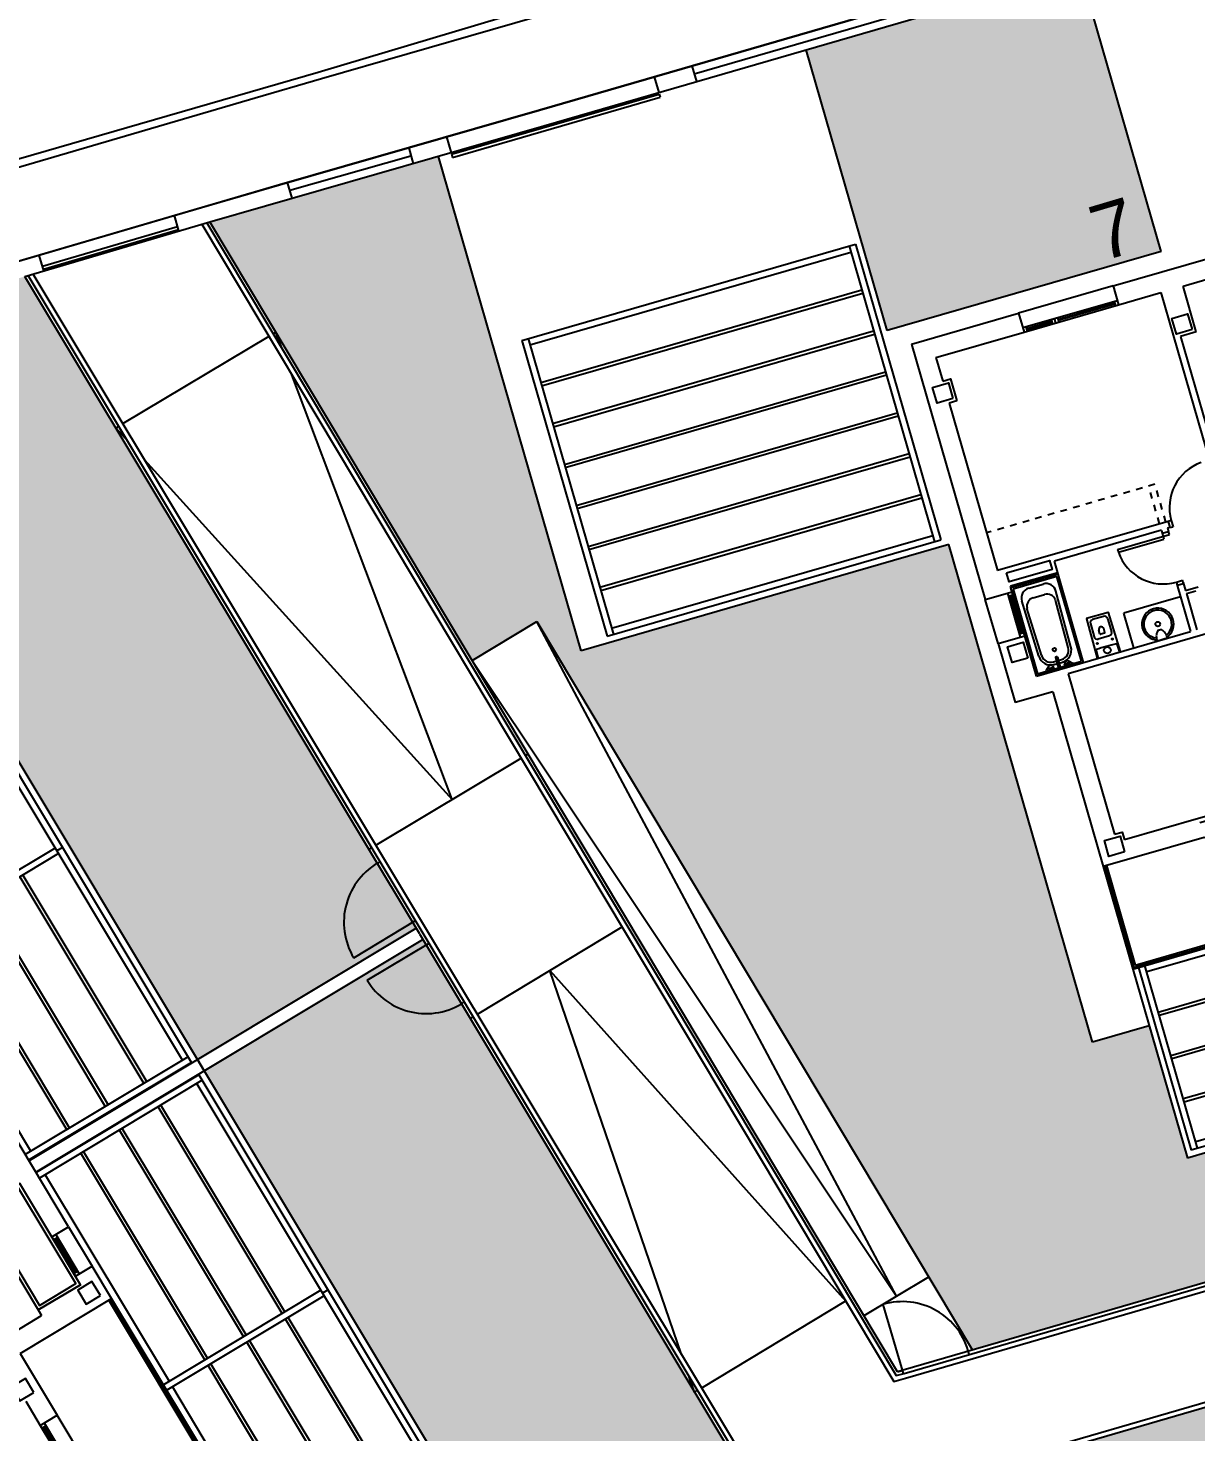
# Model space of a CAD drawing. Header units: millimetres. Extents: x 441061 to 442903, y 4515148 to 4515613.
# Drawn here: x 441783.35 to 441801.17, y 4515569.66 to 4515591.08 of the extents above; entities that cross this region are included whole.
import ezdxf
from ezdxf.enums import TextEntityAlignment as Align

# ---------------------------------------------------------------- set-up
doc = ezdxf.new("R2010")
doc.units = ezdxf.units.MM
doc.linetypes.add('RAYITAS', pattern=[0.375, 0.25, -0.125])
doc.layers.add('01_cesped', color=7, linetype='Continuous', true_color=0x659a66)
for name, color, linetype in [('01_cotas', 254, 'Continuous'), ('01_mono PRIMERA', 2, 'Continuous'), ('01_piscinas', 254, 'Continuous'), ('01_proyección', 4, 'RAYITAS'), ('01_PÉRGOLAS', 254, 'Continuous')]:
    doc.layers.add(name, color=color, linetype=linetype)
doc.styles.add('Estilo1', font='swissel.ttf')

# ---------------------------------------------------------------- blocks, each defined once
blk = doc.blocks.new('A$C065C7C63')
at = {"layer": '01_mono PRIMERA', "color": 254}
for p, q in [((1.407, 13.1, 0), (1.407, 9.042, 0)), ((1.407, 13.1, 0), (3.107, 13.1, 0)), ((3.107, 13.1, 0), (3.107, 12.8, 0)), ((4.607, 13.1, 0), (3.107, 13.1, 0)), ((4.607, 13.1, 0), (4.607, 12.8, 0)), ((4.607, 13.1, 0), (6.157, 13.1, 0)), ((3.107, 12.87, 0), (4.607, 12.87, 0)), ((3.157, 12.87, 0), (3.157, 12.8, 0)), ((3.557, 12.87, 0), (3.557, 12.8, 0)), ((3.607, 12.87, 0), (3.607, 12.8, 0)), ((3.657, 12.87, 0), (3.657, 12.8, 0)), ((4.557, 12.87, 0), (4.557, 12.8, 0)), ((1.707, 12.8, 0), (1.707, 12.425, 0)), ((1.707, 12.8, 0), (3.107, 12.8, 0)), ((3.107, 12.8, 0), (4.607, 12.8, 0)), ((3.157, 12.842, 0), (3.557, 12.842, 0)), ((3.157, 12.828, 0), (3.557, 12.828, 0)), ((3.657, 12.842, 0), (4.557, 12.842, 0)), ((3.657, 12.828, 0), (4.557, 12.828, 0)), ((4.607, 12.8, 0), (5.282, 12.8, 0)), ((5.282, 12.8, 0), (5.282, 9.415, 0)), ((5.632, 12.075, 0), (5.632, 12.8, 0)), ((5.632, 12.8, 0), (6.157, 12.8, 0)), ((1.707, 12.075, 0), (1.707, 9.415, 0)), ((5.382, 12.075, 0), (5.382, 9.415, 0)), ((4.419, 9.415, 0), (1.707, 9.415, 0)), ((4.282, 9.315, 0), (2.582, 9.315, 0)), ((2.582, 9.13, 0), (2.582, 9.315, 0)), ((3.558, 9.215, 0), (3.558, 9.173, 0)), ((3.558, 9.215, 0), (4.382, 9.215, 0)), ((4.282, 9.315, 0), (4.282, 9.265, 0)), ((4.282, 9.265, 0), (4.382, 9.265, 0)), ((4.282, 9.265, 0), (4.282, 9.173, 0)), ((4.419, 9.315, 0), (4.382, 9.315, 0)), ((4.382, 9.315, 0), (4.382, 9.265, 0)), ((4.382, 9.215, 0), (4.382, 9.265, 0)), ((4.419, 9.415, 0), (4.419, 9.315, 0)), ((4.469, 9.415, 0), (4.419, 9.415, 0)), ((4.419, 9.315, 0), (4.469, 9.315, 0)), ((4.469, 9.415, 0), (4.469, 9.315, 0)), ((1.407, 8.342, 0), (1.407, 9.042, 0)), ((1.407, 9.042, 0), (1.832, 9.042, 0)), ((1.762, 8.342, 0), (1.762, 9.042, 0)), ((2.582, 9.13, 0), (1.832, 9.13, 0)), ((1.832, 9.042, 0), (1.832, 9.13, 0)), ((1.832, 7.705, 0), (1.832, 9.105, 0)), ((2.582, 9.105, 0), (1.832, 9.105, 0)), ((1.832, 8.342, 0), (1.832, 9.042, 0)), ((2.556, 9.079, 0), (1.858, 9.079, 0)), ((1.858, 9.079, 0), (1.858, 7.731, 0)), ((2.093, 9.025, 0), (2.322, 9.025, 0)), ((2.556, 7.731, 0), (2.556, 9.079, 0)), ((2.582, 9.105, 0), (2.582, 9.13, 0)), ((2.582, 7.705, 0), (2.582, 9.105, 0)), ((3.558, 9.173, 0), (4.282, 9.173, 0)), ((1.832, 8.992, 0), (1.762, 8.992, 0)), ((1.79, 8.392, 0), (1.79, 8.992, 0)), ((1.804, 8.392, 0), (1.804, 8.992, 0)), ((1.952, 7.987, 0), (1.937, 8.867, 0)), ((2.117, 8.865, 0), (2.298, 8.865, 0)), ((2.463, 7.987, 0), (2.477, 8.867, 0)), ((1.993, 7.988, 0), (1.981, 8.739, 0)), ((2.421, 7.988, 0), (2.433, 8.739, 0)), ((1.832, 8.392, 0), (1.762, 8.392, 0)), ((4.282, 8.49, 0), (4.282, 8.44, 0)), ((4.282, 8.49, 0), (4.382, 8.49, 0)), ((4.282, 8.455, 0), (4.282, 7.705, 0)), ((4.282, 8.44, 0), (4.382, 8.44, 0)), ((4.382, 8.44, 0), (4.382, 8.49, 0)), ((4.382, 8.455, 0), (4.382, 8.33, 0)), ((1.407, 8.342, 0), (1.407, 7.405, 0)), ((1.407, 8.342, 0), (1.832, 8.342, 0)), ((1.832, 8.342, 0), (1.832, 7.705, 0)), ((2.846, 8.246, 0), (2.843, 8.036, 0)), ((3.069, 8.295, 0), (2.896, 8.295, 0)), ((3.119, 8.246, 0), (3.122, 8.036, 0)), ((4.282, 8.255, 0), (3.382, 8.255, 0)), ((3.382, 7.705, 0), (3.382, 8.255, 0)), ((4.382, 8.33, 0), (4.582, 8.33, 0)), ((4.382, 8.28, 0), (4.382, 7.705, 0)), ((4.382, 8.28, 0), (4.532, 8.28, 0)), ((3.072, 7.985, 0), (2.893, 7.985, 0)), ((2.942, 8.055, 0), (2.942, 8.115, 0)), ((3.012, 8.045, 0), (2.952, 8.045, 0)), ((3.022, 8.055, 0), (3.022, 8.115, 0)), ((1.858, 7.731, 0), (2.556, 7.731, 0)), ((2.041, 7.785, 0), (2.001, 7.746, 0)), ((2.041, 7.763, 0), (2.107, 7.763, 0)), ((2.041, 7.763, 0), (2.041, 7.748, 0)), ((2.041, 7.748, 0), (2.107, 7.748, 0)), ((2.141, 7.8, 0), (2.076, 7.8, 0)), ((2.141, 7.842, 0), (2.194, 7.842, 0)), ((2.141, 7.8, 0), (2.194, 7.8, 0)), ((2.194, 7.755, 0), (2.194, 7.893, 0)), ((2.22, 7.893, 0), (2.22, 7.755, 0)), ((2.22, 7.842, 0), (2.273, 7.842, 0)), ((2.22, 7.8, 0), (2.273, 7.8, 0)), ((2.273, 7.8, 0), (2.339, 7.8, 0)), ((2.373, 7.763, 0), (2.307, 7.763, 0)), ((2.307, 7.748, 0), (2.373, 7.748, 0)), ((2.373, 7.748, 0), (2.373, 7.763, 0)), ((2.374, 7.785, 0), (2.414, 7.746, 0)), ((2.816, 7.832, 0), (2.814, 7.705, 0)), ((3.148, 7.832, 0), (3.15, 7.705, 0)), ((3.736, 7.707, 0), (3.736, 7.722, 0)), ((3.817, 7.862, 0), (3.847, 7.862, 0)), ((3.929, 7.707, 0), (3.928, 7.722, 0)), ((1.832, 7.705, 0), (4.282, 7.705, 0)), ((2.582, 7.705, 0), (1.832, 7.705, 0)), ((2.307, 7.605, 0), (2.307, 5.055, 0)), ((5.937, 7.605, 0), (2.307, 7.605, 0)), ((3.926, 7.705, 0), (3.738, 7.705, 0)), ((2.007, 7.405, 0), (1.407, 7.405, 0)), ((2.007, 7.405, 0), (2.007, 4.63, 0)), ((3.607, 4.93, 0), (2.432, 4.93, 0)), ((6.407, 4.93, 0), (3.607, 4.93, 0)), ((6.357, 4.93, 0), (6.357, 4.86, 0)), ((6.837, 4.93, 0), (6.407, 4.93, 0)), ((6.407, 4.93, 0), (6.407, 4.63, 0)), ((7.832, 4.93, 0), (7.832, 4.05, 0)), ((6.407, 4.86, 0), (3.607, 4.86, 0)), ((6.357, 4.902, 0), (5.457, 4.902, 0)), ((6.357, 4.888, 0), (5.457, 4.888, 0)), ((3.607, 4.63, 0), (2.007, 4.63, 0)), ((2.007, 4.63, 0), (2.007, 3, 0)), ((2.027, 4.63, 0), (2.027, 3.02, 0)), ((2.057, 4.63, 0), (2.057, 3.05, 0)), ((3.607, 4.63, 0), (6.407, 4.63, 0)), ((7.507, 4.63, 0), (6.407, 4.63, 0)), ((7.507, 4.63, 0), (7.507, 3, 0)), ((7.932, 3.3, 0), (8.082, 3.3, 0)), ((8.782, 3.3, 0), (8.082, 3.3, 0)), ((8.082, 3.3, 0), (8.082, 3, 0)), ((8.782, 3.23, 0), (8.082, 3.23, 0)), ((8.132, 3.3, 0), (8.132, 3.23, 0)), ((8.732, 3.272, 0), (8.132, 3.272, 0)), ((8.732, 3.258, 0), (8.132, 3.258, 0)), ((8.732, 3.3, 0), (8.732, 3.23, 0)), ((8.782, 3.3, 0), (9.732, 3.3, 0)), ((8.782, 3.3, 0), (8.782, 3, 0)), ((2.007, 3, 0), (7.507, 3, 0)), ((2.007, 3, 0), (2.007, 0, 0)), ((2.027, 3.02, 0), (7.507, 3.02, 0)), ((2.057, 3.05, 0), (7.507, 3.05, 0)), ((2.097, 3, 0), (2.097, 0.1, 0)), ((2.197, 0.1, 0), (2.197, 3, 0)), ((5.872, 0.2), (5.872, 3)), ((5.972, 0.2), (5.972, 3)), ((7.507, 3, 0), (8.082, 3, 0)), ((8.782, 3, 0), (8.082, 3, 0)), ((8.782, 3, 0), (10.932, 3, 0)), ((9.648, 0.1, 0), (9.648, 3, 0)), ((9.748, 0.1, 0), (9.748, 3, 0)), ((9.757, 3, 0), (9.757, 0, 0)), ((9.757, 3, 0), (9.757, 0, 0)), ((9.957, 3, 0), (9.957, 0, 0)), ((9.957, 3, 0), (9.957, 0, 0)), ((9.967, 0.1, 0), (9.967, 3, 0)), ((10.067, 0.1, 0), (10.067, 3, 0)), ((13.742, 0.2), (13.742, 3)), ((13.842, 0.2), (13.842, 3)), ((5.872, 2.9), (2.197, 2.9, 0)), ((9.648, 2.9, 0), (5.972, 2.9)), ((10.067, 2.9, 0), (13.742, 2.9)), ((2.197, 2.263, 0), (5.872, 2.263)), ((2.197, 2.213, 0), (5.872, 2.213)), ((5.972, 2.263), (9.648, 2.263, 0)), ((5.972, 2.213), (9.648, 2.213, 0)), ((13.742, 2.263), (10.067, 2.263, 0)), ((13.742, 2.213), (10.067, 2.213, 0)), ((2.197, 1.575, 0), (5.872, 1.575)), ((2.197, 1.525, 0), (5.872, 1.525)), ((5.972, 1.575), (9.648, 1.575, 0)), ((5.972, 1.525), (9.648, 1.525, 0)), ((13.742, 1.575), (10.067, 1.575, 0)), ((13.742, 1.525), (10.067, 1.525, 0)), ((2.197, 0.888, 0), (5.872, 0.888)), ((5.972, 0.888), (9.648, 0.888, 0)), ((13.742, 0.888), (10.067, 0.888, 0)), ((2.197, 0.838, 0), (5.872, 0.838)), ((5.972, 0.838), (9.648, 0.838, 0)), ((13.742, 0.838), (10.067, 0.838, 0)), ((9.757, 0, 0), (2.007, 0, 0)), ((9.748, 0.1, 0), (2.097, 0.1, 0)), ((9.648, 0.2, 0), (2.197, 0.2, 0)), ((5.922, 0.1), (5.922, 0.2)), ((5.922, 0.1), (5.922, 0.2)), ((9.957, 0, 0), (9.757, 0, 0)), ((9.757, 0, 0), (9.957, 0, 0)), ((9.957, 0, 0), (17.707, 0, 0)), ((9.967, 0.1, 0), (17.617, 0.1, 0)), ((10.067, 0.2, 0), (17.517, 0.2, 0)), ((13.792, 0.1), (13.792, 0.2)), ((13.792, 0.1), (13.792, 0.2))]:
    blk.add_line(p, q, dxfattribs=at)
for points in [[(1.707, 12.425), (1.832, 12.425), (1.832, 12.075)], [(1.832, 12.075), (1.707, 12.075)], [(5.632, 12.075), (5.382, 12.075)], [(2.307, 5.055), (2.432, 5.055), (2.432, 4.93)], [(7.932, 3.3), (7.932, 4.05), (7.832, 4.05)]]:
    blk.add_lwpolyline(points, dxfattribs=at)
for points in [[(1.782, 12.125), (1.532, 12.125), (1.532, 12.375), (1.782, 12.375), (1.782, 12.125)], [(5.582, 12.125), (5.332, 12.125), (5.332, 12.375), (5.582, 12.375), (5.582, 12.125)], [(1.782, 8.005), (1.532, 8.005), (1.532, 8.255), (1.782, 8.255), (1.782, 8.005)], [(2.382, 4.755), (2.132, 4.755), (2.132, 5.005), (2.382, 5.005), (2.382, 4.755)], [(6.887, 4.755), (7.137, 4.755), (7.137, 5.005), (6.887, 5.005), (6.887, 4.755)], [(7.632, 3.125), (7.882, 3.125), (7.882, 3.375), (7.632, 3.375), (7.632, 3.125)]]:
    blk.add_lwpolyline(points, close=True, dxfattribs=at)
at = {"layer": '01_mono PRIMERA', "color": 254, "elevation": 0}
for points in [[(1.832, 9.345), (2.512, 9.345), (2.512, 9.2), (1.832, 9.2)], [(9.732, 4.05), (7.932, 4.05), (7.932, 3.3), (9.732, 3.3)], [(9.682, 4), (7.982, 4), (7.982, 3.35), (9.682, 3.35)]]:
    blk.add_lwpolyline(points, close=True, dxfattribs=at)
at = {"layer": '01_mono PRIMERA', "color": 254, "elevation": 0, "flags": 128}
blk.add_lwpolyline([(3.163, 7.705, 0.414214), (3.167, 7.709), (3.167, 7.71), (3.157, 8.331, 0.436396), (3.153, 8.335), (2.811, 8.335, 0.436396), (2.807, 8.331), (2.797, 7.71), (2.797, 7.709, 0.414214), (2.801, 7.705)], format="xyb", close=True, dxfattribs=at)
at = {"layer": '01_mono PRIMERA', "color": 254}
for centre, radius in [((2.207, 8.015, 0), 0.0275), ((2.862, 7.925, 0), 0.01), ((3.102, 7.925, 0), 0.01), ((3.832, 7.953, 0), 0.036), ((2.982, 7.785, 0), 0.051)]:
    blk.add_circle(centre, radius, dxfattribs=at)
for centre, radius, start, end in [((5.194, 9.415, 0), 0.725, 93.2758, 180), ((2.091, 8.871, 0), 0.154, 89.317, 181.6763), ((2.324, 8.871, 0), 0.154, 358.3237, 90.683), ((4.282, 9.215, 0), 0.725, 183.2758, 270), ((2.114, 8.733, 0), 0.132, 88.598, 177.0747), ((2.301, 8.733, 0), 0.132, 2.9253, 91.402), ((2.896, 8.245, 0), 0.05, 90, 179.076), ((2.982, 8.115, 0), 0.04, 0, 180), ((3.069, 8.245, 0), 0.05, 0.924, 90), ((3.832, 7.953, 0), 0.243, 294.8749, 245.1251), ((3.832, 7.953, 0), 0.213, 292.0656, 248.0564), ((2.141, 7.99, 0), 0.19, 180.9132, 270), ((2.141, 7.99, 0), 0.148, 180.8545, 270), ((2.273, 7.99, 0), 0.148, 270, 359.079), ((2.273, 7.99, 0), 0.19, 270, 359.0249), ((2.893, 8.035, 0), 0.05, 179.076, 270), ((2.952, 8.055, 0), 0.01, 180, 270), ((3.012, 8.055, 0), 0.01, 270, 0), ((3.072, 8.035, 0), 0.05, 270, 0.924), ((1.965, 7.781, 0), 0.05, 270, 314.9968), ((2.076, 7.75, 0), 0.05, 90, 135), ((2.107, 7.755, 0), 0.017, 206.179, 153.821), ((2.107, 7.755, 0), 0.0075, 270, 90), ((2.207, 7.755, 0), 0.019, 133.1736, 46.8264), ((2.207, 7.755, 0), 0.013, 180, 0), ((2.307, 7.755, 0), 0.017, 26.179, 333.821), ((2.307, 7.755, 0), 0.0075, 90, 270), ((2.339, 7.75, 0), 0.05, 45.1537, 90), ((2.449, 7.781, 0), 0.05, 224.9908, 270), ((2.823, 7.832, 0), 0.007, 93.0641, 179.076), ((2.982, 4.861, 0), 2.982, 86.9359, 93.0641), ((3.141, 7.832, 0), 0.007, 0.924, 86.9359), ((3.723, 7.721, 0), 0.0128, 3.786, 59.4709), ((4.028, 7.708, 0), 0.279, 163.1835, 180.617), ((3.898, 7.747, 0), 0.143, 134.3044, 163.1835), ((3.832, 7.814, 0), 0.0498, 107.9532, 134.3044), ((3.832, 7.814, 0), 0.0498, 45.6956, 72.5904), ((3.767, 7.747, 0), 0.143, 16.8165, 45.6956), ((3.637, 7.708, 0), 0.279, 359.383, 16.8165), ((3.941, 7.721, 0), 0.0128, 120.5291, 176.214), ((3.738, 7.708, 0), 0.0027, 186.6841, 270), ((3.926, 7.708, 0), 0.0027, 270, 353.3159)]:
    blk.add_arc(centre, radius, start, end, dxfattribs=at)
at = {"layer": '01_mono PRIMERA', "color": 254, "extrusion": (0, 0, -1)}
blk.add_ellipse((2.207, 7.893, 0), major_axis=(-0.013, 0), ratio=0.955769, start_param=0, end_param=3.141593, dxfattribs=at)
at = {"layer": '01_proyección', "color": 120, "ltscale": 0.25}
for p, q in [((4.382, 10.015, 0), (1.707, 10.015, 0)), ((4.282, 9.415, 0), (4.282, 10.015, 0)), ((4.382, 9.415, 0), (4.382, 10.015, 0))]:
    blk.add_line(p, q, dxfattribs=at)
blk = doc.blocks.new('A$C3397442D')
at = {"layer": '01_cotas'}
for p, q in [((0, 4.7), (0, 0)), ((0, 4.7), (5.3, 4.7)), ((0.1, 4.7), (0.1, 0)), ((0.1, 4.6), (5.2, 4.6)), ((5.2, 4.7), (5.2, 0)), ((5.3, 4.7), (5.3, 0)), ((0.1, 4), (5.2, 4)), ((0.1, 3.95), (5.2, 3.95)), ((0.1, 3.35), (5.2, 3.35)), ((0.1, 3.3), (5.2, 3.3)), ((0.1, 2.7), (5.2, 2.7)), ((0.1, 2.65), (5.2, 2.65)), ((0.1, 2.05), (5.2, 2.05)), ((0.1, 2), (5.2, 2)), ((0.1, 1.4), (5.2, 1.4)), ((0.1, 1.35), (5.2, 1.35)), ((0.1, 0.75), (5.2, 0.75)), ((0.1, 0.7), (5.2, 0.7)), ((0.1, 0.1), (5.2, 0.1)), ((0, 0), (5.3, 0))]:
    blk.add_line(p, q, dxfattribs=at)

msp = doc.modelspace()

# ---------------------------------------------------------------- hatches: boundary and pattern name
at = {"layer": '01_cesped', "true_color": 0xc1d7c2}
h = msp.add_hatch(color=9, dxfattribs=at)
h.dxf.hatch_style = 1
h.paths.add_polyline_path([(441795.224, 4515590.751), (441799.403, 4515591.958), (441800.641, 4515587.672), (441796.461, 4515586.465)])
h = msp.add_hatch(color=9, dxfattribs=at)
h.dxf.hatch_style = 1
h.paths.add_polyline_path([(441786.125, 4515588.126), (441789.61, 4515589.132), (441791.79, 4515581.582), (441797.403, 4515583.203), (441799.595, 4515575.608), (441800.46, 4515575.858), (441801.043, 4515573.84), (441808.465, 4515575.983), (441808.991, 4515574.158), (441807.312, 4515573.673), (441803.31, 4515572.518), (441799.092, 4515571.295), (441797.764, 4515570.909), (441791.116, 4515582.025), (441790.128, 4515581.434)])
h = msp.add_hatch(color=9, dxfattribs=at)
h.dxf.hatch_style = 1
h.paths.add_polyline_path([(441775.05, 4515584.889), (441783.302, 4515587.292), (441789.273, 4515577.346), (441785.936, 4515575.343), (441781.947, 4515581.987), (441780.146, 4515580.906), (441779.683, 4515581.678), (441777.694, 4515580.484)])
h = msp.add_hatch(color=9, dxfattribs=at)
h.dxf.hatch_style = 1
h.paths.add_polyline_path([(441786.039, 4515575.172), (441789.376, 4515577.175), (441791.052, 4515574.384), (441792.952, 4515571.219), (441794.207, 4515569.129), (441796.515, 4515565.284), (441792.476, 4515562.859), (441784.601, 4515558.131), (441781.914, 4515562.605), (441788.691, 4515566.674), (441788.227, 4515567.446), (441790.028, 4515568.527)])
h = msp.add_hatch(color=9, dxfattribs=at)
h.dxf.hatch_style = 1
h.paths.add_polyline_path([(441803.638, 4515570.712), (441797.652, 4515568.976), (441805.054, 4515556.648), (441809.928, 4515559.347)])

# ---------------------------------------------------------------- linework, layer by layer
at = {"layer": '01_piscinas'}
for p, q in [((441793.516, 4515590.386, 74.473), (441799.176, 4515592.025)), ((441800.641, 4515587.672), (441799.403, 4515591.961)), ((441791.152, 4515589.83), (441797.105, 4515591.558)), ((441791.221, 4515589.589), (441797.174, 4515591.317)), ((441796.044, 4515587.91), (441795.224, 4515590.751)), ((441793.481, 4515590.506, 148.947), (441793.55, 4515590.265)), ((441792.904, 4515590.338, 148.947), (441792.974, 4515590.098)), ((441789.811, 4515589.156, 75.689), (441792.981, 4515590.074, 74.473)), ((441789.825, 4515589.108, 75.689), (441792.995, 4515590.026, 74.473)), ((441792.981, 4515590.074, 74.473), (441792.995, 4515590.026, 74.473)), ((441787.189, 4515588.692), (441791.152, 4515589.83)), ((441786.125, 4515588.126), (441791.221, 4515589.589)), ((441789.734, 4515589.422, 151.304), (441789.805, 4515589.178)), ((441789.158, 4515589.257, 152.333), (441789.229, 4515589.011)), ((441787.345, 4515588.607, -9.8), (441789.193, 4515589.134, 71.914)), ((441791.79, 4515581.582), (441789.613, 4515589.123)), ((441789.811, 4515589.156, 75.652), (441789.825, 4515589.108, 75.652)), ((441785.996, 4515588.342), (441787.189, 4515588.692)), ((441787.38, 4515588.487), (441787.31, 4515588.727)), ((441783.169, 4515587.513), (441785.996, 4515588.342)), ((441783.302, 4515587.292), (441786.125, 4515588.126)), ((441785.651, 4515587.986), (441785.583, 4515588.221)), ((441796.62, 4515570.578), (441786.125, 4515588.126)), ((441783.568, 4515587.449), (441785.631, 4515588.055)), ((441783.583, 4515587.401), (441785.645, 4515588.007)), ((441796.461, 4515586.465), (441796.044, 4515587.91)), ((441800.641, 4515587.672), (441796.461, 4515586.465)), ((441783.589, 4515587.377), (441783.519, 4515587.616)), ((441789.322, 4515577.265), (441783.302, 4515587.292)), ((441784.798, 4515585.046), (441787.027, 4515586.379)), ((441787.091, 4515586.418), (441787.132, 4515586.442)), ((441784.689, 4515584.981), (441784.733, 4515585.008)), ((441797.403, 4515583.203), (441791.79, 4515581.582)), ((441799.595, 4515575.608), (441797.403, 4515583.203)), ((441790.128, 4515581.434), (441791.116, 4515582.025)), ((441796.601, 4515571.731), (441791.116, 4515582.025)), ((441790.128, 4515581.434), (441796.601, 4515571.731)), ((441790.94, 4515579.981), (441790.982, 4515580.006)), ((441788.658, 4515578.616), (441790.876, 4515579.942)), ((441788.552, 4515578.552), (441788.594, 4515578.578)), ((441797.537, 4515569.021, 0), (441828.948, 4515578.127, 0)), ((441788.319, 4515576.896), (441789.263, 4515577.463)), ((441785.936, 4515575.343, 0), (441789.273, 4515577.346, 0)), ((441786.039, 4515575.171, 0), (441789.376, 4515577.175, 0)), ((441789.324, 4515577.261), (441789.322, 4515577.265)), ((441789.324, 4515577.261), (441796.579, 4515565.177)), ((441790.208, 4515576.036), (441792.416, 4515577.367)), ((441788.524, 4515576.553), (441789.469, 4515577.12)), ((441793.324, 4515570.845), (441791.311, 4515576.7)), ((441791.311, 4515576.7), (441795.828, 4515571.658)), ((441790.099, 4515575.97), (441790.143, 4515575.997)), ((441800.46, 4515575.858), (441799.595, 4515575.608)), ((441802.669, 4515572.333), (441796.703, 4515570.601)), ((441796.107, 4515571.436), (441797.095, 4515572.027)), ((441793.631, 4515570.334), (441795.83, 4515571.66)), ((441796.395, 4515571.606), (441796.706, 4515570.551)), ((441796.703, 4515570.601), (441796.62, 4515570.578)), ((441796.62, 4515570.578), (441796.703, 4515570.601)), ((441797.652, 4515568.976, 0), (441803.638, 4515570.712, 0)), ((441793.522, 4515570.269), (441793.441, 4515570.504)), ((441793.522, 4515570.269), (441793.566, 4515570.296))]:
    msp.add_line(p, q, dxfattribs=at)
for points in [[(441783.505, 4515541.201), (441778.877, 4515548.867), (441778.374, 4515549.779), (441773.707, 4515557.544), (441772.703, 4515559.312), (441769.554, 4515564.526), (441768.18, 4515566.784), (441765.547, 4515571.127), (441765.012, 4515572.017, -0.176696), (441763.511, 4515578.284, -0.199121), (441766.957, 4515583.998, -0.099014), (441769.744, 4515585.302), (441772.759, 4515586.126), (441780.893, 4515588.423), (441787.778, 4515590.407), (441792.652, 4515591.87), (441796.743, 4515593.045), (441807.138, 4515596.044), (441810.827, 4515597.09), (441813.507, 4515597.882), (441823.176, 4515600.747), (441830.277, 4515602.823), (441838.596, 4515605.222, -0.017052), (441849.62, 4515608.229, -0.020922)], [(441857.576, 4515608.135, 0.030707), (441847.107, 4515606.098, -0.006248), (441838.938, 4515603.749), (441830.454, 4515601.268), (441818.097, 4515597.617), (441814.104, 4515596.44), (441808.249, 4515594.775), (441797.105, 4515591.558), (441791.152, 4515589.83), (441787.189, 4515588.692), (441780.948, 4515586.863), (441775.992, 4515585.411), (441770.151, 4515583.788, 0.23097), (441765.695, 4515580.152, 0.210232), (441765.486, 4515574.521, 0.027042), (441766.095, 4515573.198), (441767.483, 4515570.904), (441769.356, 4515567.822), (441770.916, 4515565.185), (441775.654, 4515557.259), (441779.889, 4515550.219), (441784.675, 4515542.238)], [(441791.748, 4515591.435), (441787.826, 4515590.31), (441786.814, 4515590.014), (441780.963, 4515588.301), (441780.041, 4515587.998), (441776.853, 4515587.068), (441776.053, 4515586.824), (441772.799, 4515585.966), (441769.8, 4515585.159, 0.104093), (441767.049, 4515583.905, 0.198404), (441763.673, 4515578.323, 0.176564), (441765.135, 4515572.114), (441765.657, 4515571.226), (441766.224, 4515570.355), (441767.804, 4515567.769)], [(441786.003, 4515588.09), (441796.564, 4515570.432), (441796.739, 4515570.482), (441802.706, 4515572.214), (441809.206, 4515574.091), (441813.797, 4515575.416), (441819.706, 4515577.096), (441823.804, 4515578.304), (441824.241, 4515578.433), (441836.134, 4515581.947), (441839.208, 4515582.846), (441839.25, 4515582.859), (441844.43, 4515584.373, 0.005834), (441852.509, 4515586.693, -0.002251), (441853.093, 4515586.838, -0.002318), (441853.693, 4515586.982, -0.000235), (441853.708, 4515586.985, -0.000109), (441853.737, 4515586.992, -0.024812), (441860.253, 4515588.175, -0.026464), (441867.273, 4515588.764, -0.005162), (441868.648, 4515588.792, -0.022761), (441876.964, 4515588.498), (441881.991, 4515588.192), (441897.948, 4515587.22)], [(441786.078, 4515588.112), (441796.599, 4515570.52), (441796.718, 4515570.554), (441802.685, 4515572.286), (441809.185, 4515574.163), (441813.776, 4515575.488), (441819.685, 4515577.168), (441823.783, 4515578.376), (441824.219, 4515578.505), (441836.113, 4515582.019), (441839.186, 4515582.918), (441839.229, 4515582.931), (441844.409, 4515584.445, 0.005835), (441852.489, 4515586.766, -0.002257), (441853.075, 4515586.911, -0.002318), (441853.676, 4515587.055, -0.000234), (441853.691, 4515587.058, -0.000109), (441853.72, 4515587.065, -0.024811), (441860.243, 4515588.25, -0.026464), (441867.271, 4515588.839, -0.005162), (441868.647, 4515588.867, -0.022759), (441876.969, 4515588.573), (441881.996, 4515588.266), (441897.95, 4515587.295)]]:
    msp.add_lwpolyline(points, format="xyb", dxfattribs=at)
for points in [[(441818.654, 4515528.511), (441811.136, 4515541.032), (441811.127, 4515541.046), (441803.885, 4515553.109), (441803.847, 4515553.172), (441796.598, 4515565.246), (441796.598, 4515565.246), (441789.366, 4515577.292), (441783.353, 4515587.307)], [(441818.718, 4515528.55), (441811.201, 4515541.07), (441811.192, 4515541.085), (441803.949, 4515553.148), (441803.912, 4515553.211), (441796.624, 4515565.349), (441796.624, 4515565.349), (441789.43, 4515577.33), (441783.427, 4515587.329)], [(441787.228, 4515586.188), (441787.132, 4515586.442)], [(441785.128, 4515584.496), (441789.82, 4515579.311), (441787.377, 4515585.793)], [(441784.689, 4515584.981), (441784.868, 4515584.783)], [(441791.116, 4515582.025), (441797.764, 4515570.909)]]:
    msp.add_lwpolyline(points, dxfattribs=at)
for centre, start, end in [((441789.219, 4515577.437), 118.1591, 210.9802), ((441789.425, 4515577.094), 210.9802, 303.8014), ((441796.692, 4515570.599), 13.7508, 106.4603)]:
    msp.add_arc(centre, 1.05, start, end, dxfattribs=at)

# ---------------------------------------------------------------- block references
at = {"layer": '01_mono PRIMERA'}
for p, rotation in [((441799.114, 4515573.284, 0), 16.10213417011953), ((441791.061, 4515566.806, 0), 120.9802402369624)]:
    msp.add_blockref('A$C065C7C63', p, dxfattribs=dict(at, rotation=rotation))
at = {"layer": '01_PÉRGOLAS', "rotation": 16.10214102891875}
msp.add_blockref('A$C3397442D', (441792.187, 4515581.801), dxfattribs=at)

# ---------------------------------------------------------------- texts
at = {"layer": '01_piscinas', "color": 251, "style": 'Estilo1'}
msp.add_text('7', height=0.849, rotation=16.5965, dxfattribs=at).set_placement((441800.037, 4515587.609), align=Align.CENTER)

doc.saveas('drawing.dxf')
